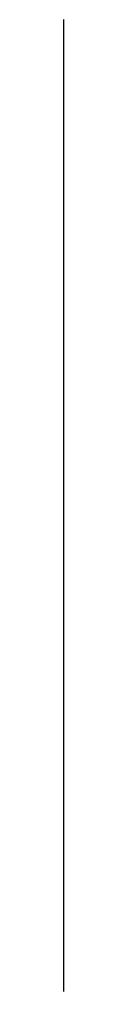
# Model space of a CAD drawing. Header units: millimetres. Extents: x 926812786056448 to 926812786056448, y 753705201903424 to 961235994679360.
import ezdxf

# ---------------------------------------------------------------- set-up
doc = ezdxf.new("R2010")
doc.units = ezdxf.units.MM

msp = doc.modelspace()

# ---------------------------------------------------------------- linework, layer by layer
msp.add_line((926812786056448, 961235994679360), (926812786056448, 753705201903424))

doc.saveas('drawing.dxf')
